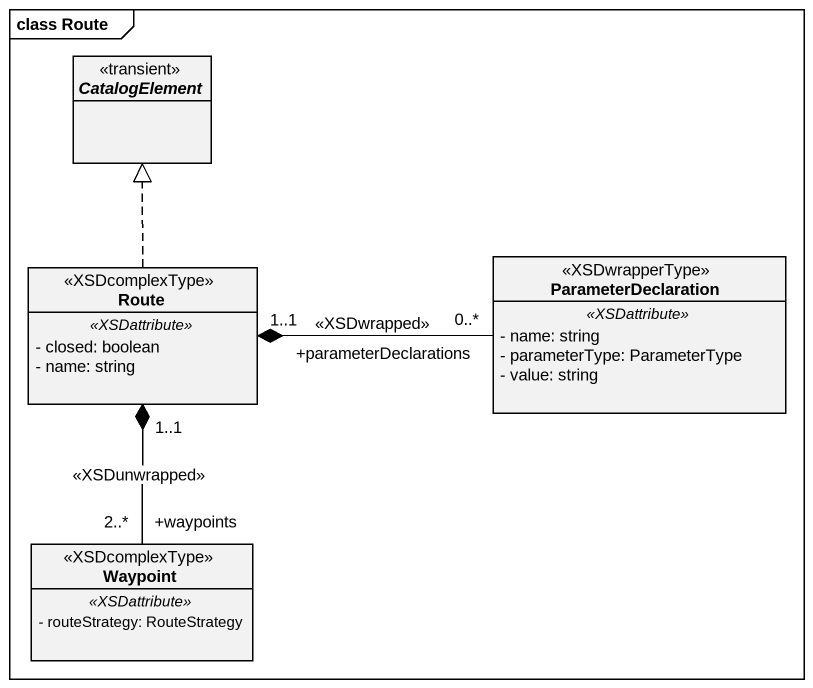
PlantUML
@startuml
mainframe class Route
hide circle
hide empty members
skinparam classAttributeIconSize 0
interface CatalogElement <<transient>>
class Route <<XSDcomplexType>> {
  .. <<XSDattribute>> ..
  - closed: boolean
  - name: string
}
class ParameterDeclaration <<XSDwrapperType>> {
  .. <<XSDattribute>> ..
  - name: string
  - parameterType: ParameterType
  - value: string
}
class Waypoint <<XSDcomplexType>> {
  .. <<XSDattribute>> ..
  - routeStrategy: RouteStrategy
}
Route .up.|> CatalogElement
Route "1..1" *-right- "+parameterDeclarations\n0..*" ParameterDeclaration : <<XSDwrapped>>
Route "1..1" *-- "+waypoints\n2..*" Waypoint : <<XSDunwrapped>>
@enduml
